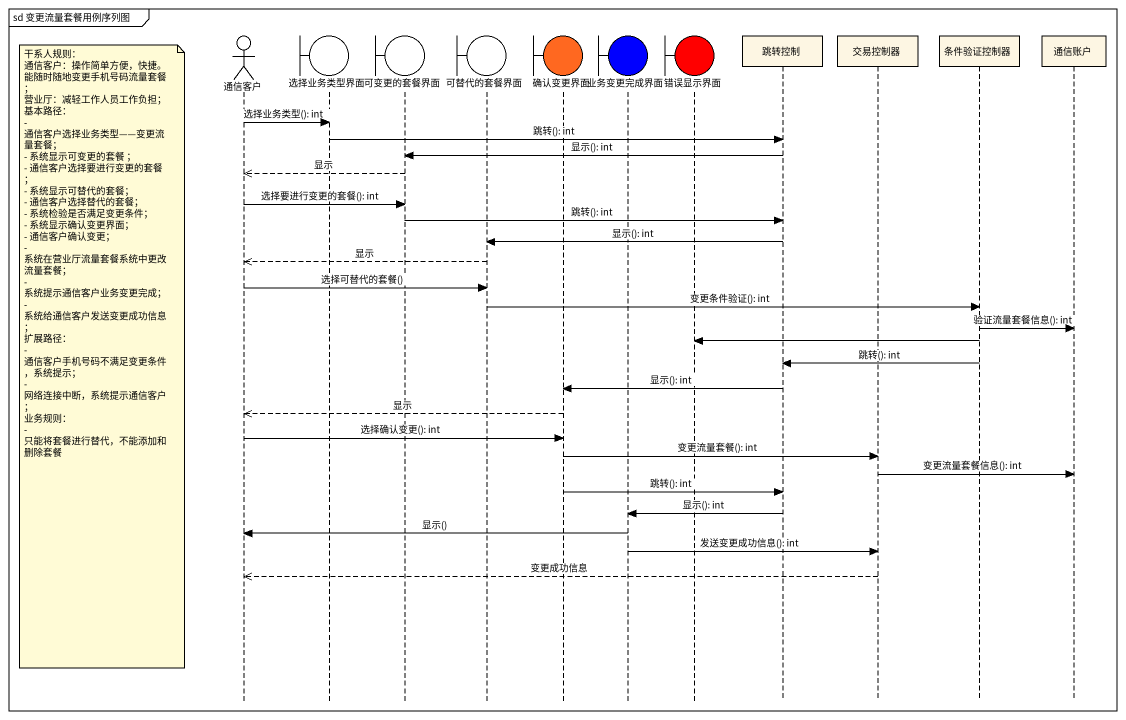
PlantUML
@startuml
mainframe sd 变更流量套餐用例序列图
hide footbox
actor 通信客户
boundary 选择业务类型界面
boundary 可变更的套餐界面
boundary 可替代的套餐界面
boundary 确认变更界面 #FF6820
boundary 业务变更完成界面 #0000FF
boundary 错误显示界面 #FF0000
participant 跳转控制
participant 交易控制器
participant 条件验证控制器
participant 通信账户

通信客户 -> 选择业务类型界面 : 选择业务类型(): int
选择业务类型界面 -> 跳转控制 : 跳转(): int
跳转控制 -> 可变更的套餐界面 : 显示(): int
可变更的套餐界面 -->> 通信客户 : 显示
通信客户 -> 可变更的套餐界面 : 选择要进行变更的套餐(): int
可变更的套餐界面 -> 跳转控制 : 跳转(): int
跳转控制 -> 可替代的套餐界面 : 显示(): int
可替代的套餐界面 -->> 通信客户 : 显示
通信客户 -> 可替代的套餐界面 : 选择可替代的套餐()
可替代的套餐界面 -> 条件验证控制器 : 变更条件验证(): int
条件验证控制器 -> 通信账户 : 验证流量套餐信息(): int
条件验证控制器 -> 错误显示界面
note left of 通信客户
  干系人规则：
  通信客户：操作简单方便，快捷。能随时随地变更手机号码流量套餐；
  营业厅：减轻工作人员工作负担；
  基本路径：
  - 通信客户选择业务类型——变更流量套餐；
  - 系统显示可变更的套餐 ；
  - 通信客户选择要进行变更的套餐 ；
  - 系统显示可替代的套餐；
  - 通信客户选择替代的套餐；
  - 系统检验是否满足变更条件；
  - 系统显示确认变更界面；
  - 通信客户确认变更；
  - 系统在营业厅流量套餐系统中更改流量套餐；
  - 系统提示通信客户业务变更完成；
  - 系统给通信客户发送变更成功信息；
  扩展路径：
  - 通信客户手机号码不满足变更条件，系统提示；
  - 网络连接中断，系统提示通信客户；
  业务规则：
  - 只能将套餐进行替代，不能添加和删除套餐
end note
条件验证控制器 -> 跳转控制 : 跳转(): int
跳转控制 -> 确认变更界面 : 显示(): int
确认变更界面 -->> 通信客户 : 显示
通信客户 -> 确认变更界面 : 选择确认变更(): int
确认变更界面 -> 交易控制器 : 变更流量套餐(): int
交易控制器 -> 通信账户 : 变更流量套餐信息(): int
确认变更界面 -> 跳转控制 : 跳转(): int
跳转控制 -> 业务变更完成界面 : 显示(): int
业务变更完成界面 -> 通信客户 : 显示()
业务变更完成界面 -> 交易控制器 : 发送变更成功信息(): int
交易控制器 -->> 通信客户 : 变更成功信息
@enduml
